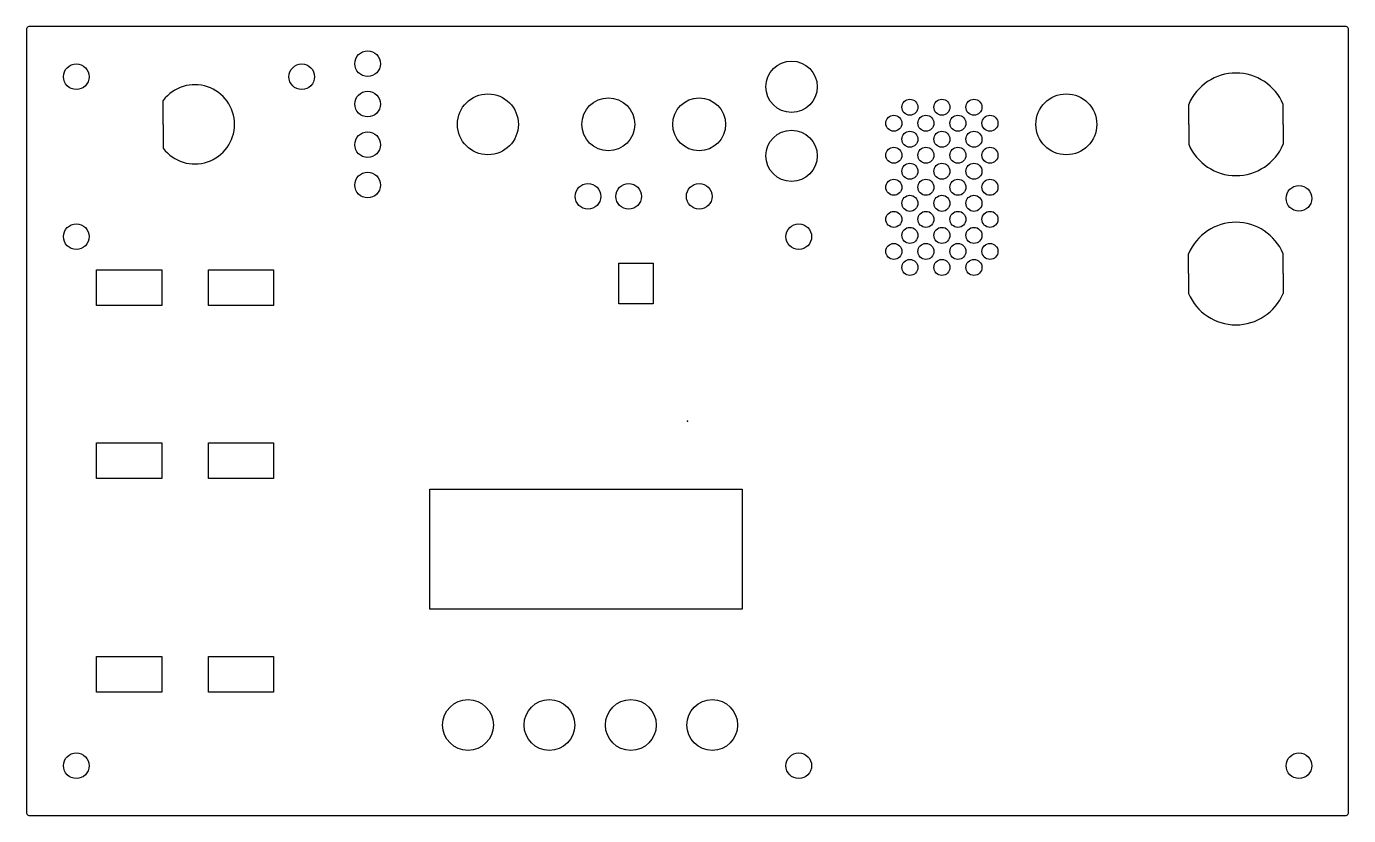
# Model space of a CAD drawing. Extents: x -82 to 82, y -49 to 49.
import ezdxf

# ---------------------------------------------------------------- set-up
doc = ezdxf.new("R2010")
doc.units = 0
doc.layers.add('LAYER1', color=7, linetype='CONTINUOUS')

msp = doc.modelspace()

# ---------------------------------------------------------------- linework, layer by layer
at = {"layer": 'LAYER1', "color": 178}
for p, q in [((-65.43, 37.03, 0), (-65.43, 40.01, 0)), ((62.55, 37.03), (62.55, 39.51)), ((74.35, 37.03), (74.35, 39.51)), ((-65.43, 37.03, 0), (-65.43, 34.05, 0)), ((62.55, 37.03), (62.55, 34.55)), ((74.35, 37.03), (74.35, 34.55)), ((62.54, 18.4), (62.54, 20.88)), ((74.34, 18.4), (74.34, 20.88)), ((62.54, 18.4), (62.54, 15.92)), ((74.34, 18.4), (74.34, 15.92))]:
    msp.add_line(p, q, dxfattribs=at)
for points in [[(-82.5, -48.9, 0), (-82.49, -48.97, 0), (-82.46, -49.05, 0), (-82.42, -49.12, 0), (-82.37, -49.17, 0), (-82.3, -49.21, 0), (-82.22, -49.24, 0), (-82.15, -49.25, 0), (82.15, -49.25, 0), (82.22, -49.24, 0), (82.3, -49.21, 0), (82.37, -49.17, 0), (82.42, -49.12, 0), (82.46, -49.05, 0), (82.49, -48.97, 0), (82.5, -48.9, 0), (82.5, 48.9, 0), (82.49, 48.97, 0), (82.46, 49.05, 0), (82.42, 49.12, 0), (82.37, 49.17, 0), (82.3, 49.21, 0), (82.22, 49.24, 0), (82.15, 49.25, 0), (-82.15, 49.25, 0), (-82.22, 49.24, 0), (-82.3, 49.21, 0), (-82.37, 49.17, 0), (-82.42, 49.12, 0), (-82.46, 49.05, 0), (-82.49, 48.97, 0), (-82.5, 48.9, 0), (-82.5, -48.9, 0)], [(-73.74, 14.43, 0), (-73.74, 18.88, 0), (-65.62, 18.88, 0), (-65.62, 14.43, 0), (-73.74, 14.43, 0)], [(-59.77, 14.43, 0), (-59.77, 18.88, 0), (-51.65, 18.88, 0), (-51.65, 14.43, 0), (-59.77, 14.43, 0)], [(-8.59, 14.62, 0), (-8.59, 19.7, 0), (-4.28, 19.7, 0), (-4.28, 14.62, 0), (-8.59, 14.62, 0)], [(-73.74, -7.16, 0), (-73.74, -2.71, 0), (-65.62, -2.71, 0), (-65.62, -7.16, 0), (-73.74, -7.16, 0)], [(-59.77, -7.16, 0), (-59.77, -2.71, 0), (-51.65, -2.71, 0), (-51.65, -7.16, 0), (-59.77, -7.16, 0)], [(-32.16, -23.5, 0), (-32.16, -8.5, 0), (6.84, -8.5, 0), (6.84, -23.5, 0), (-32.16, -23.5, 0)], [(-73.74, -33.83, 0), (-73.74, -29.38, 0), (-65.62, -29.38, 0), (-65.62, -33.83, 0), (-73.74, -33.83, 0)], [(-59.77, -33.83, 0), (-59.77, -29.38, 0), (-51.65, -29.38, 0), (-51.65, -33.83, 0), (-59.77, -33.83, 0)]]:
    msp.add_polyline3d(points, dxfattribs=at)
for centre, radius in [((-76.28, 42.97, 0), 1.6), ((-48.14, 42.97, 0), 1.6), ((-39.92, 44.6, 0), 1.6), ((12.99, 41.72, 0), 3.2), ((-39.92, 39.56, 0), 1.6), ((-24.91, 37.03, 0), 3.8), ((-9.88, 37.03, 0), 3.3), ((1.46, 37.03, 0), 3.3), ((27.75, 39.17, 0), 1), ((31.75, 39.17, 0), 1), ((35.75, 39.17, 0), 1), ((47.28, 37.03, 0), 3.8), ((25.75, 37.17, 0), 1), ((29.75, 37.17, 0), 1), ((33.75, 37.17, 0), 1), ((37.75, 37.17, 0), 1), ((12.99, 33.1, 0), 3.2), ((-39.92, 34.49, 0), 1.6), ((27.75, 35.17, 0), 1), ((31.75, 35.17, 0), 1), ((35.75, 35.17, 0), 1), ((25.75, 33.17, 0), 1), ((29.75, 33.17, 0), 1), ((33.75, 33.17, 0), 1), ((37.75, 33.17, 0), 1), ((27.75, 31.17, 0), 1), ((31.75, 31.17, 0), 1), ((35.75, 31.17, 0), 1), ((-39.92, 29.45, 0), 1.6), ((25.75, 29.17, 0), 1), ((29.75, 29.17, 0), 1), ((33.75, 29.17, 0), 1), ((37.75, 29.17, 0), 1), ((-12.42, 28.04, 0), 1.6), ((-7.34, 28.04, 0), 1.6), ((1.46, 28.04, 0), 1.6), ((27.75, 27.17, 0), 1), ((31.75, 27.17, 0), 1), ((35.75, 27.17, 0), 1), ((76.31, 27.79, 0), 1.6), ((25.75, 25.17, 0), 1), ((29.75, 25.17, 0), 1), ((33.75, 25.17, 0), 1), ((37.75, 25.17, 0), 1), ((-76.28, 23.01, 0), 1.6), ((13.89, 23.01, 0), 1.6), ((27.75, 23.17, 0), 1), ((31.75, 23.17, 0), 1), ((35.75, 23.17, 0), 1), ((25.75, 21.17, 0), 1), ((29.75, 21.17, 0), 1), ((33.75, 21.17, 0), 1), ((37.75, 21.17, 0), 1), ((27.75, 19.17, 0), 1), ((31.75, 19.17, 0), 1), ((35.75, 19.17, 0), 1), ((-27.39, -37.95, 0), 3.17), ((-17.23, -37.95, 0), 3.17), ((-7.07, -37.95, 0), 3.17), ((3.09, -37.95, 0), 3.17), ((-76.28, -43.03, 0), 1.6), ((13.89, -43.03, 0), 1.6), ((76.31, -43.03, 0), 1.6)]:
    msp.add_circle(centre, radius, dxfattribs=at)
for centre, radius, start, end in [((68.45, 37.03), 6.4, 22.7982, 157.2018), ((-61.48, 37.03, 0), 4.95, 217.0624, 142.9376), ((68.45, 37.03), 6.4, 202.7982, 337.2018), ((68.44, 18.4), 6.4, 22.7982, 157.2018), ((68.44, 18.4), 6.4, 202.7982, 337.2018)]:
    msp.add_arc(centre, radius, start, end, dxfattribs=at)
msp.add_point((0, 0, 0), dxfattribs=at)
msp.add_point((0, 0, 0), dxfattribs=at)

doc.saveas('drawing.dxf')
